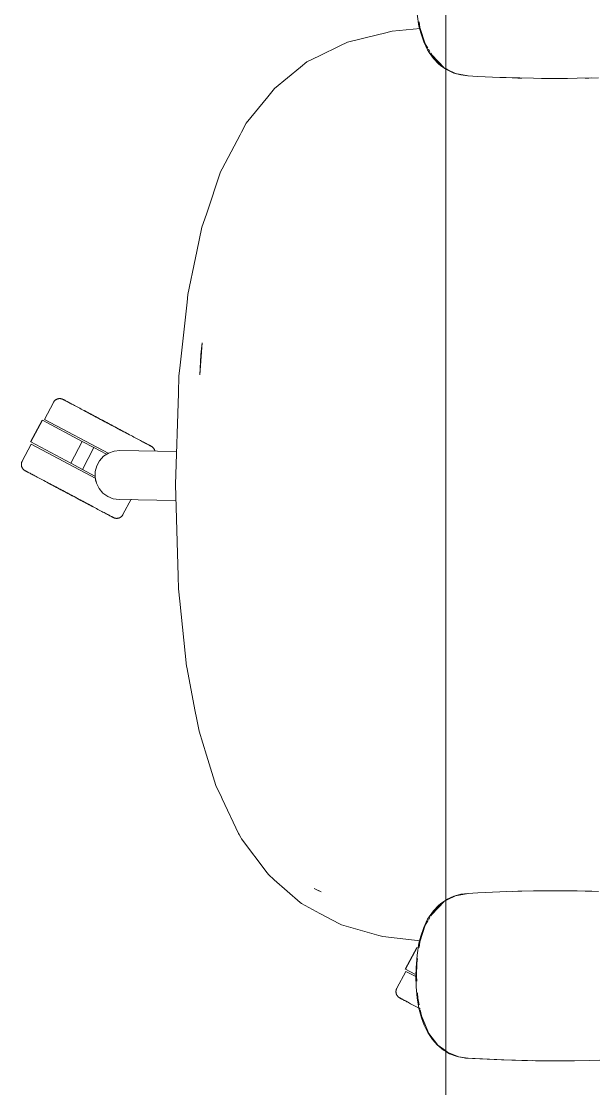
# Model space of a CAD drawing. Header units: millimetres. Extents: x 155927 to 317870, y -36033 to 97293.
# Drawn here: x 185677 to 186003, y 11199 to 11808 of the extents above; entities that cross this region are included whole.
import ezdxf

# ---------------------------------------------------------------- set-up
doc = ezdxf.new("R2010")
doc.units = ezdxf.units.MM
doc.header["$MEASUREMENT"] = 0
doc.layers.add('G-IMPT', color=8, linetype='CONTINUOUS', lineweight=9)
doc.layers.add('I-FURN', color=8, linetype='CONTINUOUS', lineweight=9)

msp = doc.modelspace()

# ---------------------------------------------------------------- linework, layer by layer
at = {"layer": 'G-IMPT'}
for p, q in [((185903.59, 11805.03), (185902.48, 11811.79)), ((185904.28, 11803.57), (185888.4, 11802.13)), ((185904.57, 11801.11), (185903.59, 11805.03)), ((185903.68, 11807.48), (185904.14, 11804.19)), ((185904.14, 11804.19), (185907.17, 11794.8)), ((185862.8, 11795.85), (185880.74, 11800.25)), ((185880.74, 11800.25), (185883.11, 11800.83)), ((185888.4, 11802.13), (185883.11, 11800.83)), ((185904.57, 11801.11), (185906.31, 11796.02)), ((185858.43, 11793.7), (185846.96, 11788.05)), ((185858.43, 11793.7), (185862.8, 11795.85)), ((185906.31, 11796.02), (185908.52, 11791.38)), ((185907.17, 11794.8), (185908.64, 11792.35)), ((185908.52, 11791.38), (185909.32, 11790.01)), ((185908.92, 11791.88), (185909.78, 11790.44)), ((185839.8, 11784.53), (185846.96, 11788.05)), ((185911.77, 11786.55), (185909.32, 11790.01)), ((185910.25, 11789.65), (185912.14, 11786.5)), ((185910.94, 11788.59), (185912.22, 11787.12)), ((185910.94, 11788.59), (185917.85, 11781.19)), ((185914.63, 11783.51), (185911.77, 11786.55)), ((185912.14, 11786.5), (185917.85, 11781.19)), ((185912.36, 11786.96), (185915.43, 11783.43)), ((185836.15, 11781.55), (185821.2, 11769.38)), ((185836.15, 11781.55), (185839.8, 11784.53)), ((185914.63, 11783.51), (185915.96, 11782.37)), ((185917.85, 11781.19), (185915.43, 11783.43)), ((185918.81, 11780.42), (185915.96, 11782.37)), ((185920.08, 11780.09), (185918.81, 11780.72)), ((185919.18, 11780.17), (185923.5, 11778.18)), ((185920.08, 11780.09), (185924.34, 11777.99)), ((185927.45, 11777.12), (185923.5, 11778.18)), ((185924.34, 11777.99), (185931.69, 11776.62)), ((185931.46, 11776.62), (185927.45, 11777.12)), ((185937.13, 11776.34), (185931.46, 11776.62)), ((185937.13, 11776.34), (185949.69, 11775.72)), ((185953.23, 11775.6), (185949.69, 11775.72)), ((185968.9, 11775.22), (185953.23, 11775.6)), ((185956.63, 11775.54), (185959.96, 11775.39)), ((185962.18, 11775.39), (185959.96, 11775.39)), ((185968.9, 11775.22), (185973.41, 11775.17)), ((185973.41, 11775.17), (185988.13, 11775.17)), ((185993.6, 11775.24), (185988.13, 11775.17)), ((185993.6, 11775.24), (186005.9, 11775.54)), ((186000.37, 11775.38), (185998.3, 11775.38)), ((186002.03, 11775.46), (186000.37, 11775.38)), ((185821.2, 11769.38), (185817.44, 11764.72)), ((185805.23, 11749.58), (185817.44, 11764.72)), ((185805.23, 11749.58), (185802.52, 11744.45)), ((185801.8, 11743.08), (185791.5, 11723.57)), ((185801.8, 11743.08), (185802.52, 11744.45)), ((185782.47, 11697.82), (185790.62, 11721.91)), ((185791.5, 11723.57), (185790.62, 11721.91)), ((185782.47, 11697.82), (185779.96, 11690.38)), ((185777.09, 11676.56), (185779.96, 11690.38)), ((185776.32, 11672.88), (185777.09, 11676.56)), ((185776.32, 11672.88), (185771.97, 11651.94)), ((185771.97, 11651.94), (185771.49, 11647.52)), ((185767.36, 11610.08), (185771.49, 11647.52)), ((185778.76, 11606.24), (185780, 11624.52)), ((185780, 11624.52), (185779.39, 11617.57)), ((185778.76, 11606.24), (185779.39, 11617.57)), ((185767.36, 11610.08), (185766.88, 11605.71)), ((185766.55, 11595.76), (185766.88, 11605.71)), ((185766.55, 11595.76), (185764.85, 11543.58)), ((185764.85, 11543.58), (185766.46, 11491.42)), ((185766.46, 11491.42), (185766.69, 11484.16)), ((185767.42, 11477.09), (185766.69, 11484.16)), ((185771.24, 11440.1), (185767.42, 11477.09)), ((185771.24, 11440.1), (185771.33, 11439.64)), ((185776.2, 11414.26), (185771.33, 11439.64)), ((185776.2, 11414.26), (185776.9, 11410.59)), ((185778.36, 11402.99), (185776.9, 11410.59)), ((185782.55, 11389.38), (185778.36, 11402.99)), ((185787.88, 11372.11), (185782.55, 11389.38)), ((185787.88, 11372.11), (185791.07, 11365.35)), ((185791.5, 11364.43), (185791.07, 11365.35)), ((185800.76, 11344.79), (185791.5, 11364.43)), ((185800.76, 11344.79), (185801.19, 11344.08)), ((185802.13, 11342.5), (185801.19, 11344.08)), ((185802.59, 11341.73), (185802.13, 11342.5)), ((185802.59, 11341.73), (185817.16, 11322.24)), ((185817.16, 11322.24), (185817.88, 11321.27)), ((185821.14, 11318.4), (185817.88, 11321.27)), ((185821.14, 11318.4), (185835.93, 11305.38)), ((185843.89, 11313.4), (185847.79, 11311.45)), ((185843.89, 11313.4), (185846.19, 11312.23)), ((185846.19, 11312.23), (185847.79, 11311.45)), ((185924.34, 11309.24), (185931.69, 11310.61)), ((185931.46, 11310.61), (185927.45, 11310.11)), ((185937.13, 11310.9), (185931.46, 11310.61)), ((185937.13, 11310.9), (185949.69, 11311.51)), ((185953.23, 11311.64), (185949.69, 11311.51)), ((185968.9, 11312.01), (185953.23, 11311.64)), ((185956.63, 11311.69), (185959.96, 11311.84)), ((185962.18, 11311.84), (185959.96, 11311.84)), ((185968.9, 11312.01), (185973.41, 11312.07)), ((185973.41, 11312.07), (185988.13, 11312.06)), ((185993.6, 11311.99), (185988.13, 11312.06)), ((185993.6, 11311.99), (186005.9, 11311.69)), ((186000.37, 11311.85), (185998.3, 11311.85)), ((186002.03, 11311.77), (186000.37, 11311.85)), ((185835.93, 11305.38), (185836.59, 11304.79)), ((185847.03, 11299.21), (185836.59, 11304.79)), ((185910.94, 11298.65), (185917.85, 11306.04)), ((185912.14, 11300.73), (185917.85, 11306.04)), ((185914.63, 11303.72), (185915.96, 11304.86)), ((185917.85, 11306.04), (185915.43, 11303.8)), ((185918.81, 11306.81), (185915.96, 11304.86)), ((185920.08, 11307.14), (185918.81, 11306.51)), ((185919.18, 11307.06), (185923.5, 11309.05)), ((185920.08, 11307.14), (185924.34, 11309.24)), ((185927.45, 11310.11), (185923.5, 11309.05)), ((185858.27, 11293.2), (185847.03, 11299.21)), ((185911.77, 11300.68), (185909.32, 11297.22)), ((185910.25, 11297.58), (185912.14, 11300.73)), ((185910.94, 11298.65), (185912.22, 11300.12)), ((185914.63, 11303.72), (185911.77, 11300.68)), ((185912.36, 11300.27), (185915.43, 11303.8)), ((185859.38, 11292.6), (185858.27, 11293.2)), ((185880.72, 11286.6), (185859.38, 11292.6)), ((185904.14, 11283.04), (185907.17, 11292.43)), ((185906.31, 11291.21), (185908.52, 11295.85)), ((185907.17, 11292.43), (185908.64, 11294.88)), ((185908.52, 11295.85), (185909.32, 11297.22)), ((185908.92, 11295.35), (185909.78, 11296.79)), ((185880.72, 11286.6), (185882.99, 11285.96)), ((185904.57, 11286.12), (185903.59, 11282.2)), ((185904.57, 11286.12), (185906.31, 11291.21)), ((185904.26, 11283.54), (185882.99, 11285.96)), ((185903.59, 11282.2), (185902.48, 11275.44)), ((185903.68, 11279.75), (185904.14, 11283.04)), ((185901.9, 11268.12), (185902.48, 11275.44)), ((185901.9, 11268.12), (185901.81, 11263.61)), ((185902.42, 11270.78), (185902.19, 11263.61)), ((185902.42, 11270.78), (185902.81, 11273.56)), ((185901.81, 11263.61), (185901.99, 11257.28)), ((185902.38, 11260.51), (185902.19, 11263.61)), ((185902.56, 11251.13), (185901.99, 11257.28)), ((185902.56, 11251.13), (185903.56, 11245.19)), ((185902.97, 11250.79), (185902.78, 11253.99)), ((185903.74, 11247.04), (185902.97, 11250.79)), ((185904.99, 11239.71), (185903.56, 11245.19)), ((185905.01, 11240.83), (185904.3, 11244.29)), ((185904.99, 11239.71), (185906.57, 11235.38)), ((185905.01, 11240.83), (185907.34, 11235.2)), ((185908.56, 11231.31), (185906.57, 11235.38)), ((185909.18, 11230.81), (185907.34, 11235.2)), ((185908.56, 11231.31), (185911.21, 11227.26)), ((185914.4, 11224.02), (185909.18, 11230.81)), ((185911.21, 11227.26), (185913.88, 11224.22)), ((185917.62, 11221.14), (185913.88, 11224.22)), ((185918.81, 11220.75), (185914.4, 11224.02)), ((185918.81, 11220.46), (185917.62, 11221.14)), ((185920.02, 11219.85), (185918.81, 11220.75)), ((185921.05, 11219.19), (185918.81, 11220.46)), ((185926.22, 11217.44), (185920.02, 11219.85)), ((185921.05, 11219.19), (185924.69, 11217.79)), ((185926.04, 11217.42), (185924.69, 11217.79)), ((185926.04, 11217.42), (185928.43, 11216.98)), ((185926.22, 11217.44), (185930.06, 11216.86)), ((185930.08, 11216.73), (185928.43, 11216.98)), ((185950.66, 11215.68), (185930.08, 11216.73)), ((185951.87, 11215.64), (185930.08, 11216.73)), ((185930.08, 11216.73), (185931.69, 11216.61)), ((185933.92, 11216.53), (185931.69, 11216.61)), ((185951.87, 11215.64), (185931.69, 11216.61)), ((185972.05, 11215.18), (185950.66, 11215.68)), ((185962.22, 11215.34), (185950.66, 11215.68)), ((185950.66, 11215.68), (185951.87, 11215.64)), ((185972.05, 11215.18), (185951.87, 11215.64)), ((185992.24, 11215.22), (185962.22, 11215.34)), ((185972.05, 11215.18), (185962.22, 11215.34)), ((185962.22, 11215.34), (185981.44, 11215.13)), ((185970.01, 11215.2), (185968.11, 11215.27)), ((185972.54, 11215.22), (185970.01, 11215.2)), ((185992.24, 11215.22), (185972.05, 11215.18)), ((185992.24, 11215.22), (185981.44, 11215.13)), ((185992.24, 11215.22), (186000.65, 11215.39)), ((186012.41, 11215.77), (186000.65, 11215.39))]:
    msp.add_line(p, q, dxfattribs=at)
at = {"layer": 'I-FURN'}
for p, q in [((185918.81, 10785.82), (185918.81, 12185.82)), ((185918.81, 12185.82), (185918.81, 10785.82)), ((185695.4, 11590.51), (185690.25, 11580.82)), ((185695.4, 11590.51), (185695.47, 11590.65)), ((185695.47, 11590.65), (185695.56, 11590.79)), ((185695.56, 11590.79), (185695.65, 11590.92)), ((185695.65, 11590.92), (185695.74, 11591.05)), ((185695.74, 11591.05), (185695.84, 11591.18)), ((185695.84, 11591.18), (185695.95, 11591.3)), ((185695.95, 11591.3), (185696.06, 11591.42)), ((185696.06, 11591.42), (185696.17, 11591.53)), ((185696.17, 11591.53), (185696.29, 11591.64)), ((185696.29, 11591.64), (185696.41, 11591.75)), ((185696.41, 11591.75), (185696.54, 11591.85)), ((185696.54, 11591.85), (185696.67, 11591.94)), ((185696.67, 11591.94), (185696.81, 11592.03)), ((185696.81, 11592.03), (185696.94, 11592.11)), ((185696.94, 11592.11), (185697.09, 11592.19)), ((185697.09, 11592.19), (185697.23, 11592.26)), ((185697.23, 11592.26), (185697.38, 11592.33)), ((185697.38, 11592.33), (185697.53, 11592.39)), ((185697.53, 11592.39), (185697.68, 11592.44)), ((185697.68, 11592.44), (185697.83, 11592.49)), ((185697.83, 11592.49), (185697.99, 11592.53)), ((185697.99, 11592.53), (185698.15, 11592.57)), ((185698.15, 11592.57), (185698.3, 11592.6)), ((185698.3, 11592.6), (185698.46, 11592.62)), ((185698.46, 11592.62), (185698.62, 11592.63)), ((185698.62, 11592.63), (185698.79, 11592.64)), ((185698.79, 11592.64), (185698.95, 11592.65)), ((185698.95, 11592.65), (185699.11, 11592.65)), ((185699.11, 11592.65), (185699.27, 11592.64)), ((185699.27, 11592.64), (185699.43, 11592.62)), ((185699.43, 11592.62), (185699.59, 11592.6)), ((185699.59, 11592.6), (185699.75, 11592.57)), ((185699.75, 11592.57), (185699.9, 11592.53)), ((185699.9, 11592.53), (185700.06, 11592.49)), ((185700.06, 11592.49), (185700.21, 11592.45)), ((185700.21, 11592.45), (185700.37, 11592.39)), ((185700.37, 11592.39), (185700.52, 11592.33)), ((185700.52, 11592.33), (185700.66, 11592.27)), ((185700.66, 11592.27), (185700.81, 11592.2)), ((185700.81, 11592.2), (185700.85, 11592.18)), ((185700.85, 11592.18), (185700.87, 11592.17)), ((185700.85, 11592.17), (185700.85, 11592.18)), ((185700.89, 11592.15), (185700.85, 11592.17)), ((185700.87, 11592.17), (185700.93, 11592.13)), ((185700.98, 11592.11), (185700.89, 11592.15)), ((185700.93, 11592.13), (185701.03, 11592.08)), ((185701.1, 11592.04), (185700.98, 11592.11)), ((185701.03, 11592.08), (185701.17, 11592.01)), ((185701.26, 11591.96), (185701.1, 11592.04)), ((185701.17, 11592.01), (185701.35, 11591.91)), ((185701.46, 11591.85), (185701.26, 11591.96)), ((185701.35, 11591.91), (185701.57, 11591.79)), ((185701.7, 11591.72), (185701.46, 11591.85)), ((185701.57, 11591.79), (185701.83, 11591.66)), ((185701.98, 11591.57), (185701.7, 11591.72)), ((185701.83, 11591.66), (185702.12, 11591.5)), ((185702.3, 11591.4), (185701.98, 11591.57)), ((185702.12, 11591.5), (185702.46, 11591.32)), ((185702.65, 11591.21), (185702.3, 11591.4)), ((185702.46, 11591.32), (185702.83, 11591.12)), ((185703.05, 11591.01), (185702.65, 11591.21)), ((185702.83, 11591.12), (185703.24, 11590.9)), ((185703.48, 11590.78), (185703.05, 11591.01)), ((185703.24, 11590.9), (185703.69, 11590.67)), ((185703.94, 11590.53), (185703.48, 11590.78)), ((185703.69, 11590.67), (185704.17, 11590.41)), ((185704.44, 11590.26), (185703.94, 11590.53)), ((185704.17, 11590.41), (185704.69, 11590.13)), ((185704.98, 11589.98), (185704.44, 11590.26)), ((185704.69, 11590.13), (185705.24, 11589.84)), ((185705.55, 11589.68), (185704.98, 11589.98)), ((185705.24, 11589.84), (185705.82, 11589.53)), ((185706.15, 11589.36), (185705.55, 11589.68)), ((185706.78, 11589.02), (185706.15, 11589.36)), ((185707.45, 11588.67), (185706.78, 11589.02)), ((185708.14, 11588.3), (185707.45, 11588.67)), ((185708.86, 11587.91), (185708.14, 11588.3)), ((185709.61, 11587.51), (185708.86, 11587.91)), ((185710.39, 11587.1), (185709.61, 11587.51)), ((185711.19, 11586.68), (185710.39, 11587.1)), ((185712.02, 11586.24), (185711.19, 11586.68)), ((185711.57, 11586.48), (185712.4, 11586.03)), ((185712.86, 11585.79), (185712.02, 11586.24)), ((185712.4, 11586.03), (185713.26, 11585.58)), ((185713.73, 11585.33), (185712.86, 11585.79)), ((185713.26, 11585.58), (185714.14, 11585.11)), ((185714.62, 11584.85), (185713.73, 11585.33)), ((185714.14, 11585.11), (185715.03, 11584.63)), ((185715.52, 11584.37), (185714.62, 11584.85)), ((185715.03, 11584.63), (185715.95, 11584.15)), ((185716.45, 11583.88), (185715.52, 11584.37)), ((185715.95, 11584.15), (185716.88, 11583.65)), ((185688.95, 11580.38), (185682.38, 11568.02)), ((185682.55, 11567.93), (185689.12, 11580.29)), ((185689.12, 11580.29), (185711.83, 11568.21)), ((185727, 11561.28), (185690.25, 11580.82)), ((185717.38, 11583.38), (185716.45, 11583.88)), ((185716.88, 11583.65), (185717.82, 11583.15)), ((185718.33, 11582.88), (185717.38, 11583.38)), ((185717.82, 11583.15), (185718.78, 11582.64)), ((185719.3, 11582.37), (185718.33, 11582.88)), ((185718.78, 11582.64), (185719.75, 11582.13)), ((185720.27, 11581.85), (185719.3, 11582.37)), ((185719.75, 11582.13), (185720.72, 11581.61)), ((185721.26, 11581.32), (185720.27, 11581.85)), ((185720.72, 11581.61), (185721.71, 11581.08)), ((185722.25, 11580.8), (185721.26, 11581.32)), ((185721.71, 11581.08), (185722.71, 11580.55)), ((185723.24, 11580.27), (185722.25, 11580.8)), ((185722.71, 11580.55), (185723.7, 11580.02)), ((185724.25, 11579.73), (185723.24, 11580.27)), ((185723.7, 11580.02), (185724.71, 11579.49)), ((185725.25, 11579.2), (185724.25, 11579.73)), ((185724.71, 11579.49), (185725.71, 11578.95)), ((185726.26, 11578.67), (185725.25, 11579.2)), ((185725.71, 11578.95), (185726.72, 11578.42)), ((185727.26, 11578.13), (185726.26, 11578.67)), ((185726.72, 11578.42), (185727.72, 11577.89)), ((185728.26, 11577.6), (185727.26, 11578.13)), ((185727.72, 11577.89), (185728.72, 11577.35)), ((185729.26, 11577.07), (185728.26, 11577.6)), ((185728.72, 11577.35), (185729.72, 11576.82)), ((185730.26, 11576.54), (185729.26, 11577.07)), ((185729.72, 11576.82), (185730.71, 11576.3)), ((185731.24, 11576.01), (185730.26, 11576.54)), ((185730.71, 11576.3), (185731.7, 11575.77)), ((185732.22, 11575.49), (185731.24, 11576.01)), ((185731.7, 11575.77), (185732.67, 11575.26)), ((185733.19, 11574.98), (185732.22, 11575.49)), ((185732.67, 11575.26), (185733.63, 11574.74)), ((185734.15, 11574.47), (185733.19, 11574.98)), ((185733.63, 11574.74), (185734.58, 11574.24)), ((185735.09, 11573.97), (185734.15, 11574.47)), ((185734.58, 11574.24), (185735.52, 11573.74)), ((185736.02, 11573.47), (185735.09, 11573.97)), ((185735.52, 11573.74), (185736.44, 11573.25)), ((185736.94, 11572.99), (185736.02, 11573.47)), ((185736.44, 11573.25), (185737.35, 11572.77)), ((185737.83, 11572.51), (185736.94, 11572.99)), ((185738.71, 11572.04), (185737.83, 11572.51)), ((185739.57, 11571.59), (185738.71, 11572.04)), ((185682.73, 11566.7), (185677.58, 11557.01)), ((185705.26, 11555.85), (185682.55, 11567.93)), ((185719.45, 11547.17), (185682.73, 11566.7)), ((185705.26, 11555.85), (185711.83, 11568.21)), ((185711.83, 11568.21), (185718.47, 11564.68)), ((185740.4, 11571.15), (185739.57, 11571.59)), ((185741.21, 11570.71), (185740.4, 11571.15)), ((185742, 11570.29), (185741.21, 11570.71)), ((185742.76, 11569.89), (185742, 11570.29)), ((185743.5, 11569.5), (185742.76, 11569.89)), ((185744.2, 11569.12), (185743.5, 11569.5)), ((185744.88, 11568.76), (185744.2, 11569.12)), ((185745.53, 11568.42), (185744.88, 11568.76)), ((185746.15, 11568.09), (185745.53, 11568.42)), ((185746.73, 11567.78), (185746.15, 11568.09)), ((185746.42, 11567.94), (185746.99, 11567.64)), ((185747.28, 11567.49), (185746.73, 11567.78)), ((185746.99, 11567.64), (185747.52, 11567.36)), ((185747.8, 11567.21), (185747.28, 11567.49)), ((185747.52, 11567.36), (185748.02, 11567.09)), ((185748.28, 11566.96), (185747.8, 11567.21)), ((185748.02, 11567.09), (185748.49, 11566.84)), ((185748.73, 11566.72), (185748.28, 11566.96)), ((185748.49, 11566.84), (185748.92, 11566.62)), ((185749.14, 11566.5), (185748.73, 11566.72)), ((185748.92, 11566.62), (185749.31, 11566.41)), ((185749.51, 11566.3), (185749.14, 11566.5)), ((185749.31, 11566.41), (185749.67, 11566.22)), ((185749.85, 11566.12), (185749.51, 11566.3)), ((185749.67, 11566.22), (185749.99, 11566.05)), ((185750.14, 11565.97), (185749.85, 11566.12)), ((185749.99, 11566.05), (185750.27, 11565.9)), ((185750.4, 11565.83), (185750.14, 11565.97)), ((185750.27, 11565.9), (185750.51, 11565.77)), ((185711.9, 11552.32), (185718.47, 11564.68)), ((185718.47, 11564.68), (185725.62, 11560.88)), ((185723.94, 11559.74), (185726.75, 11561.61)), ((185726.75, 11561.61), (185729.92, 11562.75)), ((185729.92, 11562.75), (185733.28, 11563.1)), ((185733.28, 11563.1), (185765.47, 11562.54)), ((185750.62, 11565.71), (185750.4, 11565.83)), ((185750.51, 11565.77), (185750.71, 11565.66)), ((185750.8, 11565.62), (185750.62, 11565.71)), ((185750.71, 11565.66), (185750.87, 11565.58)), ((185750.94, 11565.54), (185750.8, 11565.62)), ((185750.87, 11565.58), (185750.99, 11565.51)), ((185751.04, 11565.49), (185750.94, 11565.54)), ((185750.99, 11565.51), (185751.07, 11565.47)), ((185751.1, 11565.46), (185751.04, 11565.49)), ((185751.07, 11565.47), (185751.12, 11565.45)), ((185751.12, 11565.44), (185751.1, 11565.46)), ((185751.12, 11565.45), (185751.12, 11565.44)), ((185751.12, 11565.44), (185751.26, 11565.37)), ((185751.26, 11565.37), (185751.4, 11565.28)), ((185751.4, 11565.28), (185751.53, 11565.19)), ((185751.53, 11565.19), (185751.66, 11565.1)), ((185751.66, 11565.1), (185751.79, 11565)), ((185751.79, 11565), (185751.91, 11564.89)), ((185751.91, 11564.89), (185752.03, 11564.78)), ((185752.03, 11564.78), (185752.14, 11564.67)), ((185752.14, 11564.67), (185752.25, 11564.55)), ((185752.25, 11564.55), (185752.36, 11564.43)), ((185752.36, 11564.43), (185752.46, 11564.3)), ((185752.46, 11564.3), (185752.55, 11564.17)), ((185752.55, 11564.17), (185752.64, 11564.03)), ((185752.64, 11564.03), (185752.72, 11563.9)), ((185752.72, 11563.9), (185752.8, 11563.75)), ((185752.8, 11563.75), (185752.87, 11563.61)), ((185752.87, 11563.61), (185752.94, 11563.46)), ((185752.94, 11563.46), (185753, 11563.31)), ((185753, 11563.31), (185753.05, 11563.16)), ((185753.05, 11563.16), (185753.1, 11563.01)), ((185753.1, 11563.01), (185753.14, 11562.85)), ((185753.14, 11562.85), (185753.18, 11562.7)), ((185677.11, 11555.11), (185677.12, 11555.27)), ((185677.12, 11554.95), (185677.11, 11555.11)), ((185677.12, 11555.27), (185677.13, 11555.43)), ((185677.13, 11554.79), (185677.12, 11554.95)), ((185677.13, 11555.43), (185677.14, 11555.59)), ((185677.14, 11554.63), (185677.13, 11554.79)), ((185677.14, 11555.59), (185677.16, 11555.75)), ((185677.17, 11554.47), (185677.14, 11554.63)), ((185677.16, 11555.75), (185677.19, 11555.91)), ((185677.2, 11554.31), (185677.17, 11554.47)), ((185677.19, 11555.91), (185677.23, 11556.07)), ((185677.23, 11554.15), (185677.2, 11554.31)), ((185677.23, 11556.07), (185677.27, 11556.22)), ((185677.27, 11554), (185677.23, 11554.15)), ((185677.27, 11556.22), (185677.31, 11556.38)), ((185677.32, 11553.84), (185677.27, 11554)), ((185677.31, 11556.38), (185677.37, 11556.53)), ((185677.37, 11553.69), (185677.32, 11553.84)), ((185677.37, 11556.53), (185677.43, 11556.68)), ((185677.43, 11553.54), (185677.37, 11553.69)), ((185677.43, 11556.68), (185677.49, 11556.83)), ((185677.49, 11556.83), (185677.56, 11556.97)), ((185677.56, 11556.97), (185677.58, 11557.01)), ((185711.9, 11552.32), (185705.26, 11555.85)), ((185719.17, 11551.04), (185720.04, 11554.3)), ((185720.04, 11554.3), (185721.66, 11557.26)), ((185721.66, 11557.26), (185723.94, 11559.74)), ((185677.5, 11553.39), (185677.43, 11553.54)), ((185677.57, 11553.25), (185677.5, 11553.39)), ((185677.65, 11553.11), (185677.57, 11553.25)), ((185677.73, 11552.97), (185677.65, 11553.11)), ((185677.82, 11552.84), (185677.73, 11552.97)), ((185677.92, 11552.71), (185677.82, 11552.84)), ((185678.01, 11552.58), (185677.92, 11552.71)), ((185678.12, 11552.46), (185678.01, 11552.58)), ((185678.23, 11552.34), (185678.12, 11552.46)), ((185678.34, 11552.22), (185678.23, 11552.34)), ((185678.46, 11552.11), (185678.34, 11552.22)), ((185678.58, 11552.01), (185678.46, 11552.11)), ((185678.71, 11551.91), (185678.58, 11552.01)), ((185678.84, 11551.81), (185678.71, 11551.91)), ((185678.97, 11551.72), (185678.84, 11551.81)), ((185679.11, 11551.64), (185678.97, 11551.72)), ((185679.25, 11551.56), (185679.11, 11551.64)), ((185679.26, 11551.56), (185679.25, 11551.56)), ((185679.25, 11551.56), (185679.27, 11551.55)), ((185679.3, 11551.54), (185679.26, 11551.56)), ((185679.27, 11551.55), (185679.33, 11551.52)), ((185679.38, 11551.49), (185679.3, 11551.54)), ((185679.33, 11551.52), (185679.43, 11551.46)), ((185679.5, 11551.43), (185679.38, 11551.49)), ((185679.43, 11551.46), (185679.57, 11551.39)), ((185679.66, 11551.34), (185679.5, 11551.43)), ((185679.57, 11551.39), (185679.75, 11551.29)), ((185679.87, 11551.23), (185679.66, 11551.34)), ((185679.75, 11551.29), (185679.97, 11551.18)), ((185680.11, 11551.11), (185679.87, 11551.23)), ((185679.97, 11551.18), (185680.23, 11551.04)), ((185680.39, 11550.96), (185680.11, 11551.11)), ((185680.23, 11551.04), (185680.53, 11550.88)), ((185680.7, 11550.79), (185680.39, 11550.96)), ((185680.53, 11550.88), (185680.86, 11550.7)), ((185681.06, 11550.6), (185680.7, 11550.79)), ((185680.86, 11550.7), (185681.24, 11550.51)), ((185681.45, 11550.39), (185681.06, 11550.6)), ((185681.24, 11550.51), (185681.65, 11550.29)), ((185681.88, 11550.16), (185681.45, 11550.39)), ((185681.65, 11550.29), (185682.09, 11550.05)), ((185682.35, 11549.91), (185681.88, 11550.16)), ((185682.09, 11550.05), (185682.57, 11549.79)), ((185682.85, 11549.65), (185682.35, 11549.91)), ((185682.57, 11549.79), (185683.09, 11549.52)), ((185683.38, 11549.36), (185682.85, 11549.65)), ((185683.09, 11549.52), (185683.64, 11549.23)), ((185683.95, 11549.06), (185683.38, 11549.36)), ((185683.64, 11549.23), (185684.23, 11548.92)), ((185684.23, 11548.92), (185684.84, 11548.59)), ((185684.84, 11548.59), (185685.49, 11548.24)), ((185685.49, 11548.24), (185686.17, 11547.88)), ((185686.17, 11547.88), (185686.88, 11547.51)), ((185719.04, 11548.52), (185711.9, 11552.32)), ((185719.11, 11547.67), (185719.17, 11551.04)), ((185719.86, 11544.38), (185719.11, 11547.67)), ((185686.88, 11547.51), (185687.61, 11547.12)), ((185687.61, 11547.12), (185688.37, 11546.71)), ((185688.37, 11546.71), (185689.16, 11546.29)), ((185689.16, 11546.29), (185689.97, 11545.86)), ((185689.97, 11545.86), (185690.81, 11545.42)), ((185690.81, 11545.42), (185691.66, 11544.96)), ((185691.66, 11544.96), (185692.54, 11544.49)), ((185692.54, 11544.49), (185693.44, 11544.02)), ((185693.93, 11543.76), (185693.02, 11544.24)), ((185693.44, 11544.02), (185694.35, 11543.53)), ((185694.85, 11543.27), (185693.93, 11543.76)), ((185694.35, 11543.53), (185695.28, 11543.04)), ((185695.79, 11542.77), (185694.85, 11543.27)), ((185695.28, 11543.04), (185696.22, 11542.54)), ((185696.74, 11542.26), (185695.79, 11542.77)), ((185696.22, 11542.54), (185697.18, 11542.03)), ((185697.7, 11541.75), (185696.74, 11542.26)), ((185697.18, 11542.03), (185698.15, 11541.51)), ((185698.68, 11541.23), (185697.7, 11541.75)), ((185721.38, 11541.36), (185719.86, 11544.38)), ((185698.15, 11541.51), (185699.13, 11540.99)), ((185699.66, 11540.71), (185698.68, 11541.23)), ((185699.13, 11540.99), (185700.12, 11540.47)), ((185700.65, 11540.18), (185699.66, 11540.71)), ((185700.12, 11540.47), (185701.11, 11539.94)), ((185701.65, 11539.65), (185700.65, 11540.18)), ((185701.11, 11539.94), (185702.11, 11539.41)), ((185702.65, 11539.12), (185701.65, 11539.65)), ((185702.11, 11539.41), (185703.11, 11538.87)), ((185703.65, 11538.59), (185702.65, 11539.12)), ((185703.11, 11538.87), (185704.12, 11538.34)), ((185704.66, 11538.05), (185703.65, 11538.59)), ((185704.12, 11538.34), (185705.12, 11537.8)), ((185705.66, 11537.52), (185704.66, 11538.05)), ((185705.12, 11537.8), (185706.13, 11537.27)), ((185706.67, 11536.98), (185705.66, 11537.52)), ((185706.13, 11537.27), (185707.13, 11536.74)), ((185707.67, 11536.45), (185706.67, 11536.98)), ((185707.13, 11536.74), (185708.13, 11536.21)), ((185708.66, 11535.92), (185707.67, 11536.45)), ((185708.13, 11536.21), (185709.12, 11535.68)), ((185709.65, 11535.4), (185708.66, 11535.92)), ((185709.12, 11535.68), (185710.1, 11535.16)), ((185723.57, 11538.8), (185721.38, 11541.36)), ((185726.31, 11536.84), (185723.57, 11538.8)), ((185729.45, 11535.58), (185726.31, 11536.84)), ((185732.79, 11535.12), (185729.45, 11535.58)), ((185710.63, 11534.88), (185709.65, 11535.4)), ((185710.1, 11535.16), (185711.07, 11534.64)), ((185711.6, 11534.36), (185710.63, 11534.88)), ((185711.07, 11534.64), (185712.04, 11534.13)), ((185712.55, 11533.85), (185711.6, 11534.36)), ((185712.04, 11534.13), (185712.99, 11533.62)), ((185713.5, 11533.35), (185712.55, 11533.85)), ((185712.99, 11533.62), (185713.93, 11533.12)), ((185714.43, 11532.86), (185713.5, 11533.35)), ((185713.93, 11533.12), (185714.85, 11532.63)), ((185715.34, 11532.37), (185714.43, 11532.86)), ((185714.85, 11532.63), (185715.75, 11532.15)), ((185716.24, 11531.9), (185715.34, 11532.37)), ((185715.75, 11532.15), (185716.64, 11531.68)), ((185717.11, 11531.43), (185716.24, 11531.9)), ((185716.64, 11531.68), (185717.51, 11531.22)), ((185717.97, 11530.97), (185717.11, 11531.43)), ((185717.51, 11531.22), (185718.36, 11530.77)), ((185718.81, 11530.53), (185717.97, 11530.97)), ((185718.36, 11530.77), (185719.18, 11530.33)), ((185719.18, 11530.33), (185719.98, 11529.9)), ((185719.98, 11529.9), (185720.76, 11529.49)), ((185720.76, 11529.49), (185721.51, 11529.09)), ((185765.13, 11534.55), (185732.79, 11535.12)), ((185734.98, 11526.5), (185739.68, 11535.34)), ((185721.51, 11529.09), (185722.23, 11528.71)), ((185722.23, 11528.71), (185722.92, 11528.34)), ((185722.92, 11528.34), (185723.59, 11527.99)), ((185723.59, 11527.99), (185724.22, 11527.65)), ((185724.22, 11527.65), (185724.82, 11527.33)), ((185725.14, 11527.16), (185724.55, 11527.47)), ((185724.82, 11527.33), (185725.39, 11527.03)), ((185725.69, 11526.87), (185725.14, 11527.16)), ((185725.39, 11527.03), (185725.93, 11526.74)), ((185726.2, 11526.6), (185725.69, 11526.87)), ((185725.93, 11526.74), (185726.43, 11526.48)), ((185726.69, 11526.34), (185726.2, 11526.6)), ((185726.43, 11526.48), (185726.89, 11526.23)), ((185727.13, 11526.1), (185726.69, 11526.34)), ((185726.89, 11526.23), (185727.32, 11526)), ((185727.54, 11525.88), (185727.13, 11526.1)), ((185727.32, 11526), (185727.72, 11525.79)), ((185727.91, 11525.69), (185727.54, 11525.88)), ((185727.72, 11525.79), (185728.07, 11525.6)), ((185728.25, 11525.51), (185727.91, 11525.69)), ((185728.07, 11525.6), (185728.39, 11525.43)), ((185728.55, 11525.35), (185728.25, 11525.51)), ((185728.39, 11525.43), (185728.67, 11525.28)), ((185728.81, 11525.21), (185728.55, 11525.35)), ((185728.67, 11525.28), (185728.91, 11525.16)), ((185729.02, 11525.1), (185728.81, 11525.21)), ((185728.91, 11525.16), (185729.11, 11525.05)), ((185729.2, 11525), (185729.02, 11525.1)), ((185729.11, 11525.05), (185729.27, 11524.96)), ((185729.34, 11524.93), (185729.2, 11525)), ((185729.27, 11524.96), (185729.4, 11524.9)), ((185729.45, 11524.87), (185729.34, 11524.93)), ((185729.4, 11524.9), (185729.48, 11524.85)), ((185729.51, 11524.84), (185729.45, 11524.87)), ((185729.48, 11524.85), (185729.52, 11524.83)), ((185729.53, 11524.83), (185729.51, 11524.84)), ((185729.52, 11524.83), (185729.53, 11524.83)), ((185729.56, 11524.81), (185729.53, 11524.83)), ((185729.71, 11524.74), (185729.56, 11524.81)), ((185729.86, 11524.67), (185729.71, 11524.74)), ((185730.01, 11524.61), (185729.86, 11524.67)), ((185730.16, 11524.56), (185730.01, 11524.61)), ((185730.31, 11524.51), (185730.16, 11524.56)), ((185730.47, 11524.47), (185730.31, 11524.51)), ((185730.63, 11524.44), (185730.47, 11524.47)), ((185730.78, 11524.41), (185730.63, 11524.44)), ((185730.94, 11524.39), (185730.78, 11524.41)), ((185731.1, 11524.37), (185730.94, 11524.39)), ((185731.27, 11524.36), (185731.1, 11524.37)), ((185731.43, 11524.36), (185731.27, 11524.36)), ((185731.59, 11524.36), (185731.43, 11524.36)), ((185731.75, 11524.37), (185731.59, 11524.36)), ((185731.91, 11524.39), (185731.75, 11524.37)), ((185732.07, 11524.41), (185731.91, 11524.39)), ((185732.23, 11524.44), (185732.07, 11524.41)), ((185732.38, 11524.48), (185732.23, 11524.44)), ((185732.54, 11524.52), (185732.38, 11524.48)), ((185732.69, 11524.56), (185732.54, 11524.52)), ((185732.85, 11524.62), (185732.69, 11524.56)), ((185733, 11524.68), (185732.85, 11524.62)), ((185733.14, 11524.75), (185733, 11524.68)), ((185733.29, 11524.82), (185733.14, 11524.75)), ((185733.43, 11524.89), (185733.29, 11524.82)), ((185733.57, 11524.98), (185733.43, 11524.89)), ((185733.7, 11525.07), (185733.57, 11524.98)), ((185733.83, 11525.16), (185733.7, 11525.07)), ((185733.96, 11525.26), (185733.83, 11525.16)), ((185734.08, 11525.36), (185733.96, 11525.26)), ((185734.2, 11525.47), (185734.08, 11525.36)), ((185734.31, 11525.59), (185734.2, 11525.47)), ((185734.42, 11525.7), (185734.31, 11525.59)), ((185734.53, 11525.83), (185734.42, 11525.7)), ((185734.63, 11525.95), (185734.53, 11525.83)), ((185734.72, 11526.08), (185734.63, 11525.95)), ((185734.81, 11526.22), (185734.72, 11526.08)), ((185734.9, 11526.35), (185734.81, 11526.22)), ((185734.98, 11526.5), (185734.9, 11526.35)), ((185902.31, 11279.83), (185895.74, 11267.47)), ((185895.91, 11267.38), (185902.48, 11279.74)), ((185902.48, 11279.74), (185902.58, 11279.69)), ((185896.09, 11266.15), (185890.94, 11256.47)), ((185901.2, 11264.57), (185895.91, 11267.38)), ((185901.72, 11263.16), (185896.09, 11266.15)), ((185890.59, 11255.52), (185890.63, 11255.68)), ((185890.63, 11255.68), (185890.67, 11255.83)), ((185890.67, 11255.83), (185890.73, 11255.99)), ((185890.73, 11255.99), (185890.79, 11256.14)), ((185890.79, 11256.14), (185890.85, 11256.28)), ((185890.85, 11256.28), (185890.92, 11256.43)), ((185890.92, 11256.43), (185890.94, 11256.47)), ((185890.47, 11254.73), (185890.48, 11254.89)), ((185890.47, 11254.57), (185890.47, 11254.73)), ((185890.48, 11254.4), (185890.47, 11254.57)), ((185890.48, 11254.89), (185890.5, 11255.05)), ((185890.49, 11254.24), (185890.48, 11254.4)), ((185890.5, 11254.08), (185890.49, 11254.24)), ((185890.5, 11255.05), (185890.52, 11255.21)), ((185890.52, 11253.92), (185890.5, 11254.08)), ((185890.52, 11255.21), (185890.55, 11255.37)), ((185890.55, 11253.76), (185890.52, 11253.92)), ((185890.55, 11255.37), (185890.59, 11255.52)), ((185890.59, 11253.61), (185890.55, 11253.76)), ((185890.63, 11253.45), (185890.59, 11253.61)), ((185890.68, 11253.3), (185890.63, 11253.45)), ((185890.73, 11253.15), (185890.68, 11253.3)), ((185890.79, 11253), (185890.73, 11253.15)), ((185890.86, 11252.85), (185890.79, 11253)), ((185890.93, 11252.71), (185890.86, 11252.85)), ((185891.01, 11252.56), (185890.93, 11252.71)), ((185891.09, 11252.43), (185891.01, 11252.56)), ((185891.18, 11252.29), (185891.09, 11252.43)), ((185891.27, 11252.16), (185891.18, 11252.29)), ((185891.37, 11252.03), (185891.27, 11252.16)), ((185891.48, 11251.91), (185891.37, 11252.03)), ((185891.59, 11251.79), (185891.48, 11251.91)), ((185891.7, 11251.68), (185891.59, 11251.79)), ((185891.82, 11251.57), (185891.7, 11251.68)), ((185891.94, 11251.46), (185891.82, 11251.57)), ((185892.07, 11251.36), (185891.94, 11251.46)), ((185892.2, 11251.27), (185892.07, 11251.36)), ((185892.33, 11251.18), (185892.2, 11251.27)), ((185892.47, 11251.09), (185892.33, 11251.18)), ((185892.61, 11251.02), (185892.47, 11251.09)), ((185892.62, 11251.01), (185892.61, 11251.02)), ((185892.61, 11251.02), (185892.63, 11251)), ((185892.66, 11250.99), (185892.62, 11251.01)), ((185892.63, 11251), (185892.69, 11250.97)), ((185892.74, 11250.95), (185892.66, 11250.99)), ((185892.69, 11250.97), (185892.79, 11250.92)), ((185892.86, 11250.88), (185892.74, 11250.95)), ((185892.79, 11250.92), (185892.93, 11250.84)), ((185893.02, 11250.8), (185892.86, 11250.88)), ((185892.93, 11250.84), (185893.11, 11250.75)), ((185893.22, 11250.69), (185893.02, 11250.8)), ((185893.11, 11250.75), (185893.33, 11250.63)), ((185893.47, 11250.56), (185893.22, 11250.69)), ((185893.33, 11250.63), (185893.59, 11250.49)), ((185893.74, 11250.41), (185893.47, 11250.56)), ((185893.59, 11250.49), (185893.89, 11250.34)), ((185894.06, 11250.24), (185893.74, 11250.41)), ((185893.89, 11250.34), (185894.22, 11250.16)), ((185894.42, 11250.05), (185894.06, 11250.24)), ((185894.22, 11250.16), (185894.59, 11249.96)), ((185894.81, 11249.84), (185894.42, 11250.05)), ((185894.59, 11249.96), (185895, 11249.74)), ((185895.24, 11249.62), (185894.81, 11249.84)), ((185895, 11249.74), (185895.45, 11249.5)), ((185895.71, 11249.37), (185895.24, 11249.62)), ((185895.45, 11249.5), (185895.93, 11249.25)), ((185896.21, 11249.1), (185895.71, 11249.37)), ((185895.93, 11249.25), (185896.45, 11248.97)), ((185896.74, 11248.82), (185896.21, 11249.1)), ((185896.45, 11248.97), (185897, 11248.68)), ((185897.31, 11248.52), (185896.74, 11248.82)), ((185897, 11248.68), (185897.58, 11248.37)), ((185897.58, 11248.37), (185898.2, 11248.04)), ((185898.2, 11248.04), (185898.85, 11247.7)), ((185898.85, 11247.7), (185899.53, 11247.34)), ((185899.53, 11247.34), (185900.23, 11246.96)), ((185900.23, 11246.96), (185900.97, 11246.57)), ((185900.97, 11246.57), (185901.73, 11246.17)), ((185901.73, 11246.17), (185902.52, 11245.75)), ((185902.52, 11245.75), (185903.33, 11245.31)), ((185903.33, 11245.31), (185904.17, 11244.87))]:
    msp.add_line(p, q, dxfattribs=at)
msp.add_arc((185732.85, 11549.11), 13.81, 192.34734, 197.33603, dxfattribs=at)
msp.add_open_spline([(185719.52, 11545.47), (185719.41, 11545.89), (185719.33, 11546.32), (185719.28, 11546.76)], degree=3, dxfattribs=at)

doc.saveas('drawing.dxf')
